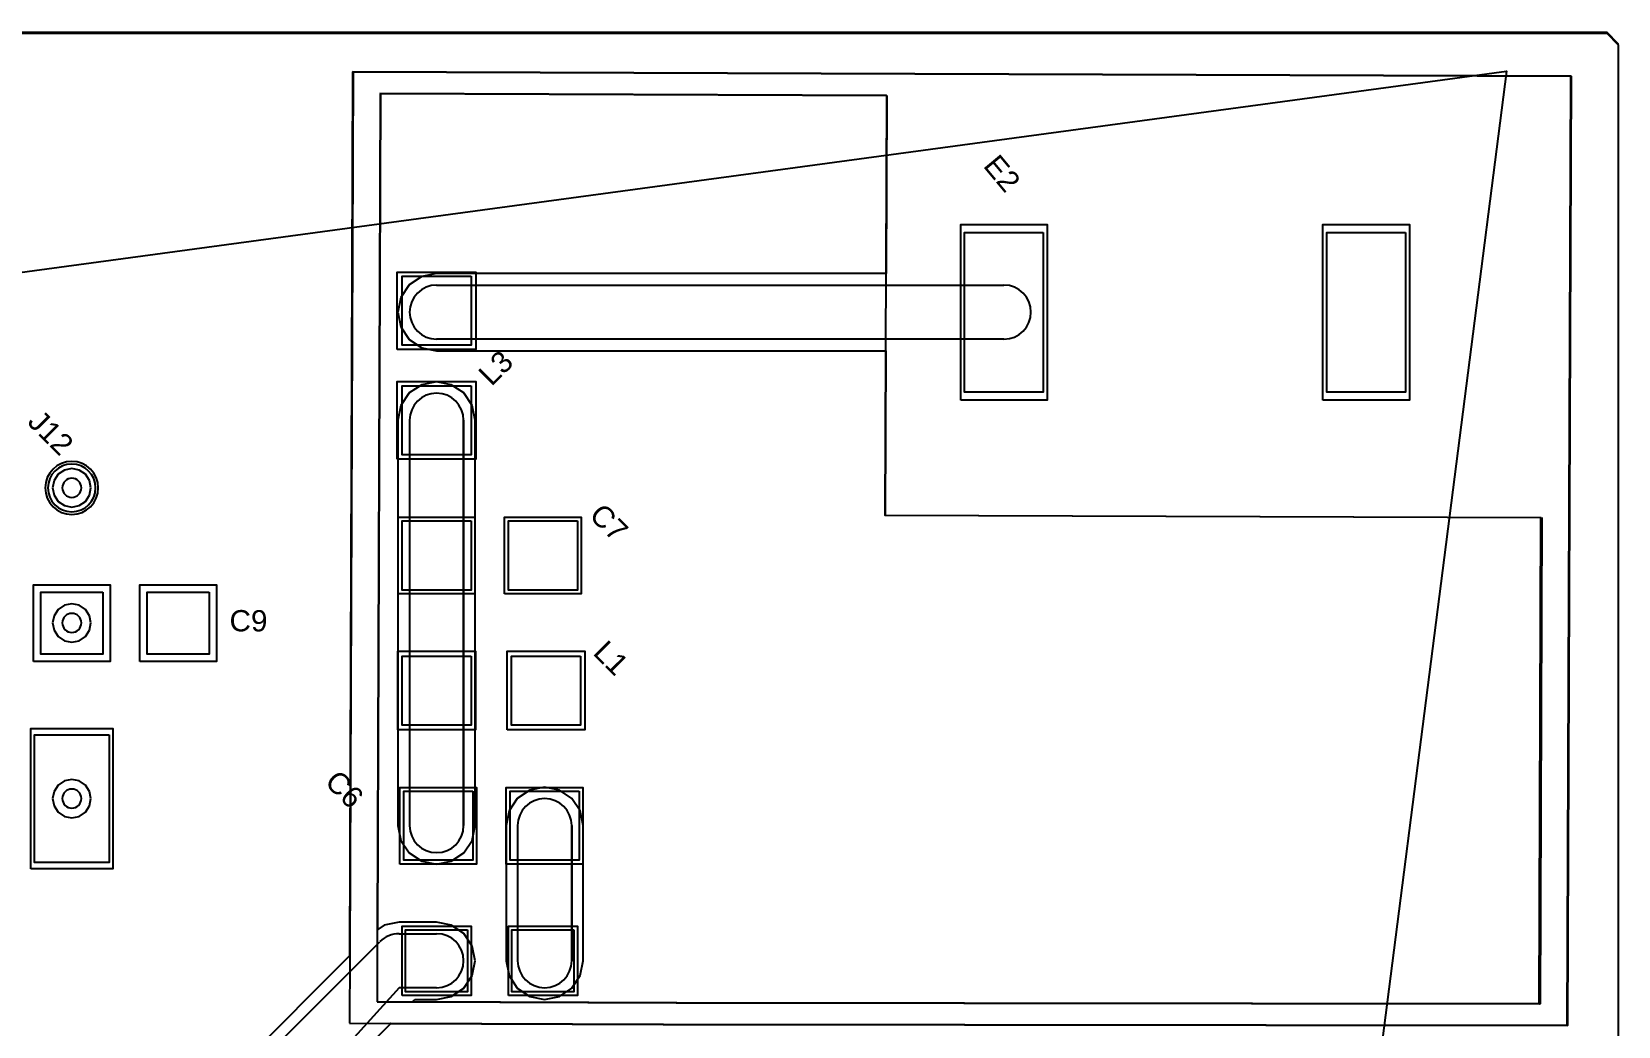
# Model space of a CAD drawing. Header units: millimetres. Extents: x -5.7 to 21.1, y -4.9 to 20.1.
# Drawn here: x 6.2 to 21.11, y 10.79 to 20.13 of the extents above; entities that cross this region are included whole.
import ezdxf

# ---------------------------------------------------------------- set-up
doc = ezdxf.new("R2010")
doc.units = ezdxf.units.MM
doc.header["$LTSCALE"] = 25.4
for name, color, linetype in [('annotations', 2, 'Continuous'), ('metal1', 5, 'Continuous'), ('metal3', 40, 'Continuous'), ('metal4', 1, 'Continuous'), ('sio2', 144, 'Continuous')]:
    doc.layers.add(name, color=color, linetype=linetype)
doc.styles.get("Standard").update_dxf_attribs({"font": 'arial.ttf'})

msp = doc.modelspace()

# ---------------------------------------------------------------- linework, layer by layer
msp.add_lwpolyline([(-0.465, 16.984), (20.064, 19.763), (17.457, -0.571), (-2.819, -3.597)], close=True)
at = {"layer": 'metal1', "color": 172, "lineweight": 0}
for p, q in [((-5.733, 20.134), (21.006, 20.134)), ((21.006, 20.134), (21.115, 20.024)), ((21.115, 20.024), (21.115, -4.878))]:
    msp.add_line(p, q, dxfattribs=at)
at = {"layer": 'metal1'}
for p, q in [((9.22, 19.758), (9.191, 11.456)), ((20.668, 19.716), (9.22, 19.758)), ((20.636, 10.794), (20.668, 19.716)), ((9.477, 19.554), (9.448, 11.698)), ((14.235, 19.536), (9.474, 19.554)), ((20.37, 10.998), (20.387, 15.568)), ((20.373, 10.998), (20.39, 15.568)), ((9.448, 11.698), (9.446, 11.017)), ((9.191, 11.456), (9.188, 10.815)), ((9.446, 11.017), (9.77, 11.016)), ((9.77, 11.016), (12.257, 11.007)), ((9.773, 11.016), (12.26, 11.007)), ((12.257, 11.007), (20.37, 10.998)), ((12.26, 11.007), (20.373, 10.998)), ((9.188, 10.815), (9.573, 10.814)), ((9.573, 10.814), (12.136, 10.804)), ((12.136, 10.804), (20.636, 10.794))]:
    msp.add_line(p, q, dxfattribs=at)
for points in [[(14.235, 19.536), (14.227, 17.136)], [(14.227, 17.136), (14.221, 15.59), (20.387, 15.568)]]:
    msp.add_lwpolyline(points, dxfattribs=at)
at = {"layer": 'metal3'}
for p, q in [((-5.734, 20.12), (21.006, 20.12)), ((21.006, 20.12), (21.115, 20.011)), ((21.115, 20.011), (21.115, -4.878)), ((9.749, 17.755), (9.671, 17.637)), ((9.867, 17.833), (9.749, 17.755)), ((10.006, 17.861), (9.867, 17.833)), ((14.232, 17.861), (10.006, 17.861)), ((10.006, 17.753), (15.34, 17.753)), ((9.671, 17.637), (9.643, 17.499)), ((9.643, 17.499), (9.671, 17.36)), ((9.671, 17.36), (9.749, 17.242)), ((9.749, 17.242), (9.867, 17.164)), ((9.867, 17.164), (10.006, 17.136)), ((15.34, 17.245), (10.006, 17.245)), ((15.34, 17.245), (15.34, 17.245)), ((10.006, 17.136), (14.23, 17.136)), ((9.749, 16.739), (9.671, 16.621)), ((9.867, 16.817), (9.749, 16.739)), ((10.006, 16.845), (9.867, 16.817)), ((10.144, 16.817), (10.006, 16.845)), ((10.262, 16.739), (10.144, 16.817)), ((10.34, 16.621), (10.262, 16.739)), ((9.671, 16.621), (9.643, 16.483)), ((10.368, 16.483), (10.34, 16.621)), ((9.643, 16.483), (9.643, 15.213)), ((9.752, 16.483), (9.752, 15.213)), ((10.26, 16.483), (10.26, 16.483)), ((10.26, 16.483), (10.26, 15.213)), ((10.26, 15.213), (10.26, 16.483)), ((10.368, 15.213), (10.368, 16.483)), ((6.449, 15.975), (6.41, 15.916)), ((6.508, 16.014), (6.449, 15.975)), ((6.577, 16.028), (6.508, 16.014)), ((6.645, 16.014), (6.577, 16.028)), ((6.704, 15.975), (6.645, 16.014)), ((6.743, 15.916), (6.704, 15.975)), ((6.41, 15.916), (6.396, 15.848)), ((6.396, 15.848), (6.41, 15.779)), ((6.757, 15.848), (6.743, 15.916)), ((6.743, 15.779), (6.757, 15.848)), ((6.41, 15.779), (6.449, 15.72)), ((6.449, 15.72), (6.508, 15.681)), ((6.508, 15.681), (6.577, 15.667)), ((6.577, 15.667), (6.645, 15.681)), ((6.645, 15.681), (6.704, 15.72)), ((6.704, 15.72), (6.743, 15.779)), ((9.643, 15.213), (9.643, 13.943)), ((9.752, 15.213), (9.752, 13.943)), ((10.26, 15.213), (10.26, 15.213)), ((10.26, 15.213), (10.26, 15.213)), ((10.26, 15.213), (10.26, 13.943)), ((10.26, 13.943), (10.26, 15.213)), ((10.368, 13.943), (10.368, 15.213)), ((6.41, 14.646), (6.396, 14.578)), ((6.449, 14.705), (6.41, 14.646)), ((6.508, 14.744), (6.449, 14.705)), ((6.577, 14.758), (6.508, 14.744)), ((6.645, 14.744), (6.577, 14.758)), ((6.704, 14.705), (6.645, 14.744)), ((6.743, 14.646), (6.704, 14.705)), ((6.757, 14.578), (6.743, 14.646)), ((6.396, 14.578), (6.41, 14.509)), ((6.41, 14.509), (6.449, 14.45)), ((6.704, 14.45), (6.743, 14.509)), ((6.743, 14.509), (6.757, 14.578)), ((6.449, 14.45), (6.508, 14.411)), ((6.508, 14.411), (6.577, 14.397)), ((6.577, 14.397), (6.645, 14.411)), ((6.645, 14.411), (6.704, 14.45)), ((9.643, 13.943), (9.643, 12.673)), ((9.752, 13.943), (9.752, 12.673)), ((10.26, 13.943), (10.26, 13.943)), ((10.26, 13.943), (10.26, 13.943)), ((10.26, 13.943), (10.26, 12.673)), ((10.26, 12.673), (10.26, 13.943)), ((10.368, 12.673), (10.368, 13.943)), ((6.41, 12.995), (6.396, 12.927)), ((6.449, 13.054), (6.41, 12.995)), ((6.508, 13.093), (6.449, 13.054)), ((6.577, 13.107), (6.508, 13.093)), ((6.645, 13.093), (6.577, 13.107)), ((6.704, 13.054), (6.645, 13.093)), ((6.743, 12.995), (6.704, 13.054)), ((6.757, 12.927), (6.743, 12.995)), ((10.883, 13.007), (10.765, 12.929)), ((11.022, 13.035), (10.883, 13.007)), ((11.16, 13.007), (11.022, 13.035)), ((11.278, 12.929), (11.16, 13.007)), ((6.396, 12.927), (6.41, 12.858)), ((6.41, 12.858), (6.449, 12.799)), ((6.704, 12.799), (6.743, 12.858)), ((6.743, 12.858), (6.757, 12.927)), ((10.765, 12.929), (10.687, 12.811)), ((11.356, 12.811), (11.278, 12.929)), ((6.449, 12.799), (6.508, 12.76)), ((6.508, 12.76), (6.577, 12.746)), ((6.577, 12.746), (6.645, 12.76)), ((6.645, 12.76), (6.704, 12.799)), ((10.687, 12.811), (10.659, 12.673)), ((11.384, 12.673), (11.356, 12.811)), ((9.643, 12.673), (9.671, 12.534)), ((9.671, 12.534), (9.749, 12.416)), ((10.26, 12.673), (10.26, 12.673)), ((10.262, 12.416), (10.34, 12.534)), ((10.34, 12.534), (10.368, 12.673)), ((10.659, 12.673), (10.659, 11.403)), ((10.768, 12.673), (10.768, 11.403)), ((11.276, 12.673), (11.276, 12.673)), ((11.276, 12.673), (11.276, 11.403)), ((11.276, 11.403), (11.276, 12.673)), ((11.384, 11.403), (11.384, 12.673)), ((9.749, 12.416), (9.867, 12.338)), ((10.144, 12.338), (10.262, 12.416)), ((9.867, 12.338), (10.006, 12.31)), ((10.006, 12.31), (10.144, 12.338)), ((9.514, 11.737), (9.455, 11.698)), ((9.653, 11.765), (9.514, 11.737)), ((10.006, 11.765), (9.653, 11.765)), ((9.653, 11.765), (9.653, 11.765)), ((9.653, 11.657), (10.006, 11.657)), ((10.144, 11.737), (10.006, 11.765)), ((10.262, 11.659), (10.144, 11.737)), ((10.34, 11.541), (10.262, 11.659)), ((8.252, 10.362), (9.473, 11.582)), ((10.368, 11.403), (10.34, 11.541)), ((9.194, 11.456), (8.176, 10.438)), ((10.34, 11.264), (10.368, 11.403)), ((10.659, 11.403), (10.687, 11.264)), ((11.276, 11.403), (11.276, 11.403)), ((11.356, 11.264), (11.384, 11.403)), ((10.262, 11.146), (10.34, 11.264)), ((10.687, 11.264), (10.765, 11.146)), ((11.278, 11.146), (11.356, 11.264)), ((9.653, 11.149), (8.612, 10.002)), ((10.006, 11.149), (9.653, 11.149)), ((9.779, 11.016), (9.803, 11.04)), ((9.803, 11.04), (10.006, 11.04)), ((10.006, 11.04), (10.144, 11.068)), ((10.144, 11.068), (10.262, 11.146)), ((10.765, 11.146), (10.883, 11.068)), ((10.883, 11.068), (11.022, 11.04)), ((11.022, 11.04), (11.16, 11.068)), ((11.16, 11.068), (11.278, 11.146)), ((8.688, 9.926), (9.576, 10.814))]:
    msp.add_line(p, q, dxfattribs=at)
for points in [[(9.191, 11.456), (9.22, 19.758), (20.668, 19.716), (20.636, 10.794), (12.136, 10.804)], [(9.194, 11.456), (9.224, 19.758), (20.671, 19.716), (20.639, 10.794), (12.139, 10.804)], [(9.452, 11.698), (9.48, 19.554), (14.238, 19.536)], [(9.455, 11.698), (9.483, 19.554), (14.238, 19.536)], [(14.238, 19.536), (14.232, 17.861)], [(14.23, 17.136), (14.224, 15.59), (20.39, 15.568)], [(20.393, 15.568), (20.376, 10.998), (12.263, 11.007)], [(20.396, 15.568), (20.38, 10.998), (12.266, 11.007)], [(9.454, 11.561), (9.454, 11.563)], [(12.263, 11.007), (9.776, 11.016)], [(12.266, 11.007), (9.779, 11.016)], [(12.136, 10.804), (9.573, 10.814)], [(12.139, 10.804), (9.576, 10.814)]]:
    msp.add_lwpolyline(points, dxfattribs=at)
for centre, radius, start, end in [((10.006, 17.499), 0.254, 90, 180), ((15.34, 17.499), 0.254, 360, 90), ((10.006, 17.499), 0.254, 180, 270), ((15.34, 17.499), 0.254, 270, 0), ((10.006, 16.483), 0.254, 0, 180), ((6.577, 15.848), 0.09, 0, 180), ((6.577, 15.848), 0.09, 0, 180), ((6.577, 15.848), 0.09, 180, 0), ((6.577, 15.848), 0.09, 180, 0), ((6.577, 14.578), 0.09, 0, 180), ((6.577, 14.578), 0.09, 0, 180), ((6.577, 14.578), 0.09, 180, 0), ((6.577, 14.578), 0.09, 180, 0), ((6.577, 12.927), 0.09, 0, 180), ((6.577, 12.927), 0.09, 0, 180), ((6.577, 12.927), 0.09, 180, 0), ((6.577, 12.927), 0.09, 180, 0), ((11.022, 12.673), 0.254, 0, 180), ((10.006, 12.673), 0.254, 180, 0), ((9.653, 11.403), 0.254, 90, 135), ((10.006, 11.403), 0.254, 0, 90), ((10.006, 11.403), 0.254, 270, 360), ((11.022, 11.403), 0.254, 180, 0)]:
    msp.add_arc(centre, radius, start, end, dxfattribs=at)
at = {"layer": 'metal4'}
msp.add_lwpolyline([(21.115, 20.011), (21.115, -4.878), (-4.827, -4.878), (-5.734, -3.971), (-5.734, 20.12), (21.006, 20.12)], dxfattribs=at)
for points in [[(14.933, 16.673), (14.933, 18.322), (15.746, 18.322), (15.746, 16.673)], [(18.339, 16.673), (18.339, 18.322), (19.153, 18.322), (19.153, 16.673)], [(9.636, 17.147), (9.636, 17.876), (10.375, 17.876), (10.375, 17.147)], [(9.636, 16.117), (9.636, 16.847), (10.375, 16.847), (10.375, 16.117)], [(9.645, 14.851), (9.645, 15.572), (10.366, 15.572), (10.366, 14.851)], [(10.645, 14.851), (10.645, 15.572), (11.366, 15.572), (11.366, 14.851)], [(6.216, 14.216), (6.216, 14.937), (6.937, 14.937), (6.937, 14.216)], [(7.216, 14.216), (7.216, 14.937), (7.937, 14.937), (7.937, 14.216)], [(9.641, 13.572), (9.641, 14.311), (10.371, 14.311), (10.371, 13.572)], [(10.67, 13.572), (10.67, 14.311), (11.4, 14.311), (11.4, 13.572)], [(6.192, 12.266), (6.192, 13.585), (6.962, 13.585), (6.962, 12.266)], [(9.661, 12.311), (9.661, 13.032), (10.382, 13.032), (10.382, 12.311)], [(10.661, 12.311), (10.661, 13.032), (11.382, 13.032), (11.382, 12.311)], [(9.681, 11.077), (9.681, 11.727), (10.331, 11.727), (10.331, 11.077)], [(10.681, 11.077), (10.681, 11.727), (11.331, 11.727), (11.331, 11.077)]]:
    msp.add_lwpolyline(points, close=True, dxfattribs=at)
msp.add_lwpolyline([(6.826, 15.847, 1), (6.327, 15.847, 1)], format="xyb", close=True, dxfattribs=at)
at = {"layer": 'sio2'}
for points in [[(15.709, 18.247), (15.709, 16.748), (14.97, 16.748), (14.97, 18.247)], [(19.116, 18.247), (19.116, 16.748), (18.376, 16.748), (18.376, 18.247)], [(10.33, 17.836), (10.33, 17.187), (9.681, 17.187), (9.681, 17.836)], [(10.33, 16.806), (10.33, 16.157), (9.681, 16.157), (9.681, 16.806)], [(10.33, 15.536), (10.33, 14.887), (9.681, 14.887), (9.681, 15.536)], [(11.33, 15.536), (11.33, 14.887), (10.681, 14.887), (10.681, 15.536)], [(6.868, 14.868), (6.868, 14.285), (6.285, 14.285), (6.285, 14.868)], [(7.868, 14.868), (7.868, 14.285), (7.285, 14.285), (7.285, 14.868)], [(10.33, 14.266), (10.33, 13.617), (9.681, 13.617), (9.681, 14.266)], [(11.36, 14.266), (11.36, 13.617), (10.711, 13.617), (10.711, 14.266)], [(6.927, 13.525), (6.927, 12.326), (6.227, 12.326), (6.227, 13.525)], [(10.346, 12.996), (10.346, 12.347), (9.697, 12.347), (9.697, 12.996)], [(11.346, 12.996), (11.346, 12.347), (10.697, 12.347), (10.697, 12.996)], [(10.297, 11.693), (10.297, 11.11), (9.714, 11.11), (9.714, 11.693)], [(11.297, 11.693), (11.297, 11.11), (10.714, 11.11), (10.714, 11.693)]]:
    msp.add_lwpolyline(points, close=True, dxfattribs=at)
msp.add_lwpolyline([(6.801, 15.847, 1), (6.352, 15.847, 1)], format="xyb", close=True, dxfattribs=at)

# ---------------------------------------------------------------- texts
at = {"layer": 'annotations'}
for s, rotation, p in [('E2', 309.7937, (15.137, 18.871)), ('L3', 44.7937, (10.522, 16.795)), ('J12', 314.7937, (6.15, 16.456)), ('C7', 314.7937, (11.43, 15.578)), ('C9', 359.7937, (8.059, 14.499)), ('L1', 314.7937, (11.467, 14.289)), ('C6', 314.7937, (8.944, 13.072))]:
    msp.add_text(s, height=0.2, rotation=rotation, dxfattribs=at).set_placement(p)

doc.saveas('drawing.dxf')
